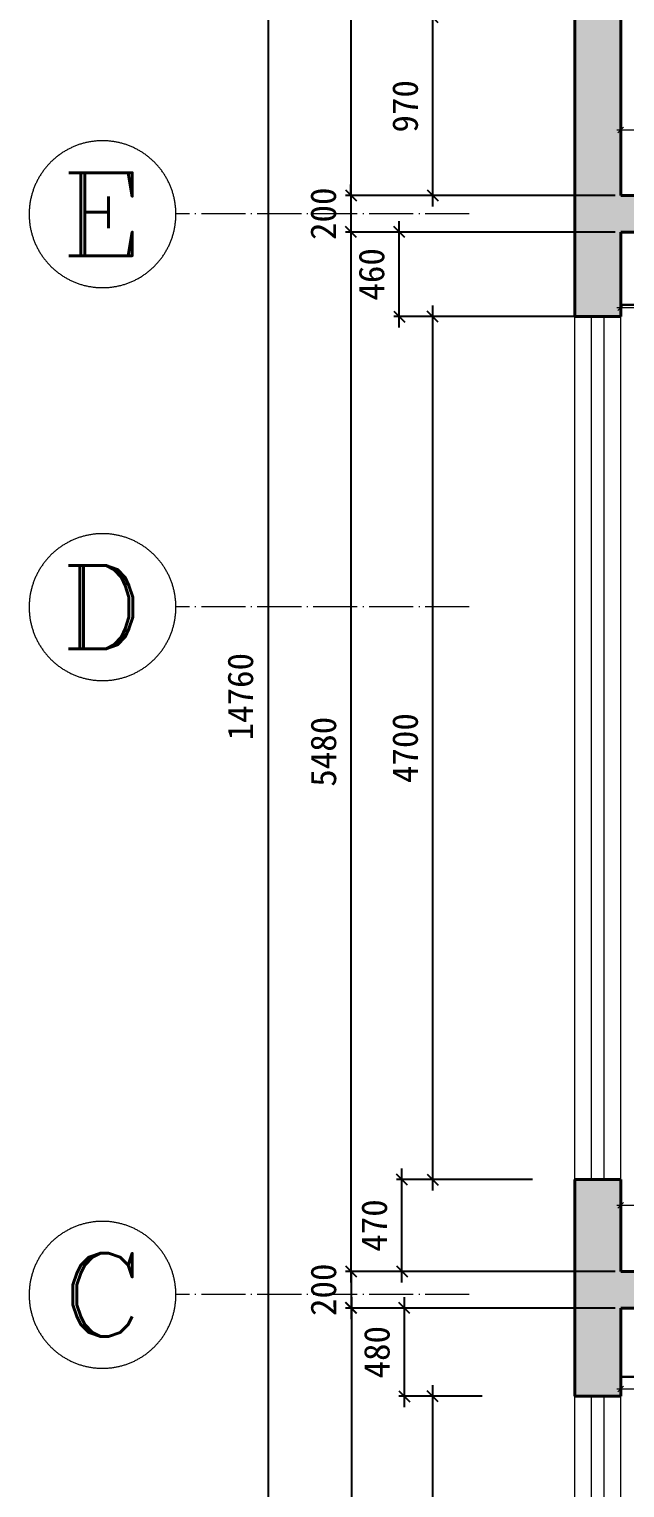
# Model space of a CAD drawing. Header units: millimetres. Extents: x -64529 to 3079702, y -28926 to 77119.
# Drawn here: x -38465 to -35217, y 5673 to 13617 of the extents above; entities that cross this region are included whole.
import ezdxf
from ezdxf.enums import TextEntityAlignment as Align

# ---------------------------------------------------------------- set-up
doc = ezdxf.new("R2010")
doc.units = ezdxf.units.MM
doc.header["$LTSCALE"] = 10
doc.linetypes.add('ACAD_ISO04W100', pattern=[30.5, 24, -3, 0.5, -3])
doc.layers.get('0').update_dxf_attribs({"color": 255})
doc.layers.get('Defpoints').update_dxf_attribs({"color": 255})
for name, color, linetype, lineweight in [('1强弱电插座尺寸', 5, 'Continuous', 0), ('1强电插座布置图', 1, 'Continuous', 30), ('1浅浅', 251, 'Continuous', 20), ('A__轴线', 3, 'ACAD_ISO04W100', 0)]:
    doc.layers.add(name, color=color, linetype=linetype, lineweight=lineweight)
doc.styles.add('_TCH_AXIS', font='COMPLEX', dxfattribs={"bigfont": 'GBCBIG'})
doc.styles.add('COMPLEX', font='COMPLEX')
doc.styles.get("Standard").update_dxf_attribs({"font": ''})
doc.styles.add('夏建东', font='', dxfattribs={"width": 0.85})
doc.styles.get('Standard').set_extended_font_data('SimSun')
doc.styles.get('夏建东').set_extended_font_data('SimSun')
doc.dimstyles.new('g', dxfattribs={"dimtxt": 100, "dimasz": 31, "dimexe": 21, "dimexo": 30, "dimgap": 31, "dimtad": 1, "dimtih": 1, "dimtoh": 1, "dimdec": 0, "dimrnd": 10, "dimdsep": 46, "dimtxsty": '夏建东', "dimblk": 'OBLIQUE', "dimcen": 2.5, "dimdle": 21, "dimclrd": 5, "dimclre": 5, "dimclrt": 5, "dimadec": 0, "dimazin": 0, "dimtfac": 1, "dimtdec": 0, "dimtmove": 2, "dimatfit": 3, "dimldrblk": 'DOT', "dimfxl": 300, "dimlwd": -1, "dimlwe": -1, "dimarcsym": 1})
doc.dimstyles.new('副本 外标注', dxfattribs={"dimtxt": 140, "dimasz": 60, "dimexe": 30, "dimexo": 30, "dimgap": 80, "dimtad": 1, "dimtoh": 1, "dimdec": 0, "dimtxsty": 'Standard', "dimblk": 'OBLIQUE', "dimcen": 2.5, "dimdle": 60, "dimclrd": 250, "dimclre": 250, "dimclrt": 44, "dimadec": 0, "dimazin": 0, "dimtfac": 1, "dimtdec": 0, "dimtix": 1, "dimtmove": 0, "dimatfit": 3, "dimldrblk": 'DOTSMALL', "dimfxl": 1, "dimtfill": 1, "dimarcsym": 0})

# ---------------------------------------------------------------- blocks, each defined once
blk = doc.blocks.new('_Oblique')
at = {"color": 0, "linetype": 'ByBlock', "lineweight": -2}
blk.add_line((-0.5, -0.5), (0.5, 0.5), dxfattribs=at)
blk = doc.blocks.new('*D601')
at = {"layer": '1浅浅', "color": 250, "lineweight": -2, "transparency": 16777216}
for p, q in [((-36264.5, 3011.5), (-36264.5, 6231.5)), ((-35994.5, 6171.5), (-36294.5, 6171.5)), ((-35994.5, 3071.5), (-36294.5, 3071.5))]:
    blk.add_line(p, q, dxfattribs=at)
at = {"layer": 'Defpoints', "color": 0, "lineweight": 30, "transparency": 16777216}
for p in [(-36264.5, 6171.5), (-35964.5, 6171.5), (-35964.5, 3071.5)]:
    blk.add_point(p, dxfattribs=at)
at = {"layer": '1浅浅', "color": 250, "lineweight": -2, "transparency": 16777216, "xscale": 60, "yscale": 60, "zscale": 60}
for p, rotation in [((-36264.5, 6171.5), 90), ((-36264.5, 3071.5), 270)]:
    blk.add_blockref('_Oblique', p, dxfattribs=dict(at, rotation=rotation))
at = {"layer": '1浅浅', "color": 44, "transparency": 16777216, "insert": (-36414.5, 4621.5), "char_height": 140, "attachment_point": 5, "rotation": 90, "bg_fill": 3, "box_fill_scale": 1.1, "bg_fill_color": 256, "bg_fill_true_color": 13158600, "bg_fill_transparency": 3955916}
blk.add_mtext('3100', dxfattribs=at)
blk = doc.blocks.new('_DotSmall')
at = {"color": 0, "linetype": 'ByBlock', "const_width": 0.5}
blk.add_lwpolyline([(-0.0625, 0, 1), (0.0625, 0, 1)], format="xyb", close=True, dxfattribs=at)
blk = doc.blocks.new('*D602')
at = {"layer": '1浅浅', "color": 250, "lineweight": -2, "transparency": 16777216}
for p, q in [((-36418.6, 6111.5), (-36418.6, 6711.5)), ((-35994.5, 6651.5), (-36448.6, 6651.5)), ((-35994.5, 6171.5), (-36448.6, 6171.5))]:
    blk.add_line(p, q, dxfattribs=at)
at = {"layer": 'Defpoints', "color": 0, "lineweight": 30, "transparency": 16777216}
for p in [(-36418.6, 6651.5), (-35964.5, 6651.5), (-35964.5, 6171.5)]:
    blk.add_point(p, dxfattribs=at)
at = {"layer": '1浅浅', "color": 250, "lineweight": -2, "transparency": 16777216, "xscale": 60, "yscale": 60, "zscale": 60}
for p, rotation in [((-36418.6, 6651.5), 90), ((-36418.6, 6171.5), 270)]:
    blk.add_blockref('_Oblique', p, dxfattribs=dict(at, rotation=rotation))
at = {"layer": '1浅浅', "color": 44, "transparency": 16777216, "insert": (-36568.6, 6411.5), "char_height": 140, "attachment_point": 5, "rotation": 90, "bg_fill": 3, "box_fill_scale": 1.1, "bg_fill_color": 256, "bg_fill_true_color": 13158600, "bg_fill_transparency": 3955916}
blk.add_mtext('480', dxfattribs=at)
blk = doc.blocks.new('*D603')
at = {"layer": '1浅浅', "color": 250, "lineweight": -2, "transparency": 16777216}
for p, q in [((-36264.5, 7291.5), (-36264.5, 12111.5)), ((-35994.5, 12051.5), (-36294.5, 12051.5)), ((-35994.5, 7351.5), (-36294.5, 7351.5))]:
    blk.add_line(p, q, dxfattribs=at)
at = {"layer": 'Defpoints', "color": 0, "lineweight": 30, "transparency": 16777216}
for p in [(-36264.5, 12051.5), (-35964.5, 12051.5), (-35964.5, 7351.5)]:
    blk.add_point(p, dxfattribs=at)
at = {"layer": '1浅浅', "color": 250, "lineweight": -2, "transparency": 16777216, "xscale": 60, "yscale": 60, "zscale": 60}
for p, rotation in [((-36264.5, 12051.5), 90), ((-36264.5, 7351.5), 270)]:
    blk.add_blockref('_Oblique', p, dxfattribs=dict(at, rotation=rotation))
at = {"layer": '1浅浅', "color": 44, "transparency": 16777216, "insert": (-36414.5, 9701.5), "char_height": 140, "attachment_point": 5, "rotation": 90, "bg_fill": 3, "box_fill_scale": 1.1, "bg_fill_color": 256, "bg_fill_true_color": 13158600, "bg_fill_transparency": 3955916}
blk.add_mtext('4700', dxfattribs=at)
blk = doc.blocks.new('*D604')
at = {"layer": '1浅浅', "color": 250, "lineweight": -2, "transparency": 16777216}
for p, q in [((-36447.5, 11991.5), (-36447.5, 12571.5)), ((-35270, 12511.5), (-36477.5, 12511.5)), ((-35270, 12051.5), (-36477.5, 12051.5))]:
    blk.add_line(p, q, dxfattribs=at)
at = {"layer": 'Defpoints', "color": 0, "lineweight": 30, "transparency": 16777216}
for p in [(-36447.5, 12511.5), (-35240, 12511.5), (-35240, 12051.5)]:
    blk.add_point(p, dxfattribs=at)
at = {"layer": '1浅浅', "color": 250, "lineweight": -2, "transparency": 16777216, "xscale": 60, "yscale": 60, "zscale": 60}
for p, rotation in [((-36447.5, 12511.5), 90), ((-36447.5, 12051.5), 270)]:
    blk.add_blockref('_Oblique', p, dxfattribs=dict(at, rotation=rotation))
at = {"layer": '1浅浅', "color": 44, "transparency": 16777216, "insert": (-36597.5, 12281.5), "char_height": 140, "attachment_point": 5, "rotation": 90, "bg_fill": 3, "box_fill_scale": 1.1, "bg_fill_color": 256, "bg_fill_true_color": 13158600, "bg_fill_transparency": 3955916}
blk.add_mtext('460', dxfattribs=at)
blk = doc.blocks.new('*D605')
at = {"layer": '1浅浅', "color": 250, "lineweight": -2, "transparency": 16777216}
for p, q in [((-35270, 13681.5), (-36294.5, 13681.5)), ((-36264.5, 12651.5), (-36264.5, 13741.5)), ((-35270, 12711.5), (-36294.5, 12711.5))]:
    blk.add_line(p, q, dxfattribs=at)
at = {"layer": 'Defpoints', "color": 0, "lineweight": 30, "transparency": 16777216}
for p in [(-36264.5, 13681.5), (-35240, 13681.5), (-35240, 12711.5)]:
    blk.add_point(p, dxfattribs=at)
at = {"layer": '1浅浅', "color": 250, "lineweight": -2, "transparency": 16777216, "xscale": 60, "yscale": 60, "zscale": 60}
for p, rotation in [((-36264.5, 13681.5), 90), ((-36264.5, 12711.5), 270)]:
    blk.add_blockref('_Oblique', p, dxfattribs=dict(at, rotation=rotation))
at = {"layer": '1浅浅', "color": 44, "transparency": 16777216, "insert": (-36414.5, 13196.5), "char_height": 140, "attachment_point": 5, "rotation": 90, "bg_fill": 3, "box_fill_scale": 1.1, "bg_fill_color": 256, "bg_fill_true_color": 13158600, "bg_fill_transparency": 16436960}
blk.add_mtext('970', dxfattribs=at)
blk = doc.blocks.new('*D608')
at = {"layer": '1浅浅', "color": 250, "lineweight": -2, "transparency": 16777216}
for p, q in [((-36432.6, 6791.5), (-36432.6, 7411.5)), ((-35721.4, 7351.5), (-36462.6, 7351.5)), ((-35811.7, 6851.5), (-36462.6, 6851.5))]:
    blk.add_line(p, q, dxfattribs=at)
at = {"layer": 'Defpoints', "color": 0, "lineweight": 30, "transparency": 16777216}
for p in [(-36432.6, 7351.5), (-35691.4, 7351.5), (-35781.7, 6851.5)]:
    blk.add_point(p, dxfattribs=at)
at = {"layer": '1浅浅', "color": 250, "lineweight": -2, "transparency": 16777216, "xscale": 60, "yscale": 60, "zscale": 60}
for p, rotation in [((-36432.6, 7351.5), 90), ((-36432.6, 6851.5), 270)]:
    blk.add_blockref('_Oblique', p, dxfattribs=dict(at, rotation=rotation))
at = {"layer": '1浅浅', "color": 44, "transparency": 16777216, "insert": (-36582.6, 7101.5), "char_height": 140, "attachment_point": 5, "rotation": 90, "bg_fill": 3, "box_fill_scale": 1.1, "bg_fill_color": 256, "bg_fill_true_color": 13158600, "bg_fill_transparency": 16435412}
blk.add_mtext('470', dxfattribs=at)
blk = doc.blocks.new('*D609')
at = {"layer": '1浅浅', "color": 250, "lineweight": -2, "transparency": 16777216}
for p, q in [((-36708.1, 6711.5), (-36708.1, 2531.5)), ((-35270, 6651.5), (-36738.1, 6651.5)), ((-35270, 2591.5), (-36738.1, 2591.5))]:
    blk.add_line(p, q, dxfattribs=at)
at = {"layer": 'Defpoints', "color": 0, "lineweight": 30, "transparency": 16777216}
for p in [(-35240, 6651.5), (-36708.1, 2591.5), (-35240, 2591.5)]:
    blk.add_point(p, dxfattribs=at)
at = {"layer": '1浅浅', "color": 250, "lineweight": -2, "transparency": 16777216, "xscale": 60, "yscale": 60, "zscale": 60}
for p, rotation in [((-36708.1, 6651.5), 90), ((-36708.1, 2591.5), 270)]:
    blk.add_blockref('_Oblique', p, dxfattribs=dict(at, rotation=rotation))
at = {"layer": '1浅浅', "color": 44, "transparency": 16777216, "insert": (-36858.1, 4621.5), "char_height": 140, "attachment_point": 5, "rotation": 90, "bg_fill": 3, "box_fill_scale": 1.1, "bg_fill_color": 256, "bg_fill_true_color": 13158600, "bg_fill_transparency": 10817548}
blk.add_mtext('4060', dxfattribs=at)
blk = doc.blocks.new('*D610')
at = {"layer": '1浅浅', "color": 250, "lineweight": -2, "transparency": 16777216}
for p, q in [((-36709.8, 6791.5), (-36709.8, 12571.5)), ((-35270, 12511.5), (-36739.8, 12511.5)), ((-35270, 6851.5), (-36739.8, 6851.5))]:
    blk.add_line(p, q, dxfattribs=at)
at = {"layer": 'Defpoints', "color": 0, "lineweight": 30, "transparency": 16777216}
for p in [(-36709.8, 12511.5), (-35240, 12511.5), (-35240, 6851.5)]:
    blk.add_point(p, dxfattribs=at)
at = {"layer": '1浅浅', "color": 250, "lineweight": -2, "transparency": 16777216, "xscale": 60, "yscale": 60, "zscale": 60}
for p, rotation in [((-36709.8, 12511.5), 90), ((-36709.8, 6851.5), 270)]:
    blk.add_blockref('_Oblique', p, dxfattribs=dict(at, rotation=rotation))
at = {"layer": '1浅浅', "color": 44, "transparency": 16777216, "insert": (-36859.8, 9681.5), "char_height": 140, "attachment_point": 5, "rotation": 90, "bg_fill": 3, "box_fill_scale": 1.1, "bg_fill_color": 256, "bg_fill_true_color": 13158600, "bg_fill_transparency": 16436444}
blk.add_mtext('5480', dxfattribs=at)
blk = doc.blocks.new('*D611')
at = {"layer": '1浅浅', "color": 250, "lineweight": -2, "transparency": 16777216}
for p, q in [((-36710.6, 17421.5), (-36710.6, 12651.5)), ((-35270, 17361.5), (-36740.6, 17361.5)), ((-35270, 12711.5), (-36740.6, 12711.5))]:
    blk.add_line(p, q, dxfattribs=at)
at = {"layer": 'Defpoints', "color": 0, "lineweight": 30, "transparency": 16777216}
for p in [(-35240, 17361.5), (-36710.6, 12711.5), (-35240, 12711.5)]:
    blk.add_point(p, dxfattribs=at)
at = {"layer": '1浅浅', "color": 250, "lineweight": -2, "transparency": 16777216, "xscale": 60, "yscale": 60, "zscale": 60}
for p, rotation in [((-36710.6, 17361.5), 90), ((-36710.6, 12711.5), 270)]:
    blk.add_blockref('_Oblique', p, dxfattribs=dict(at, rotation=rotation))
at = {"layer": '1浅浅', "color": 44, "transparency": 16777216, "insert": (-36860.6, 15036.5), "char_height": 140, "attachment_point": 5, "rotation": 90, "bg_fill": 3, "box_fill_scale": 1.1, "bg_fill_color": 256, "bg_fill_true_color": 13158600, "bg_fill_transparency": 10854780}
blk.add_mtext('4650', dxfattribs=at)
blk = doc.blocks.new('*D629')
at = {"layer": '1浅浅', "color": 250, "lineweight": -2, "transparency": 16777216}
for p, q in [((-35270, 12711.5), (-36740.6, 12711.5)), ((-36710.6, 12711.5), (-36710.6, 12771.5)), ((-36710.6, 12711.5), (-36710.6, 12511.5)), ((-35270, 12511.5), (-36740.6, 12511.5)), ((-36710.6, 12511.5), (-36710.6, 12451.5))]:
    blk.add_line(p, q, dxfattribs=at)
at = {"layer": 'Defpoints', "color": 0, "lineweight": 30, "transparency": 16777216}
for p in [(-35240, 12711.5), (-36710.6, 12511.5), (-35240, 12511.5)]:
    blk.add_point(p, dxfattribs=at)
at = {"layer": '1浅浅', "color": 250, "lineweight": -2, "transparency": 16777216, "xscale": 60, "yscale": 60, "zscale": 60}
for p, rotation in [((-36710.6, 12711.5), 270), ((-36710.6, 12511.5), 90)]:
    blk.add_blockref('_Oblique', p, dxfattribs=dict(at, rotation=rotation))
at = {"layer": '1浅浅', "color": 44, "transparency": 16777216, "insert": (-36860.6, 12611.5), "char_height": 140, "attachment_point": 5, "rotation": 90, "bg_fill": 3, "box_fill_scale": 1.1, "bg_fill_color": 256, "bg_fill_true_color": 13158600, "bg_fill_transparency": 3955916}
blk.add_mtext('200', dxfattribs=at)
blk = doc.blocks.new('*D630')
at = {"layer": '1浅浅', "color": 250, "lineweight": -2, "transparency": 16777216}
for p, q in [((-36709.8, 6851.5), (-36709.8, 6911.5)), ((-35270, 6851.5), (-36739.8, 6851.5)), ((-36709.8, 6851.5), (-36709.8, 6651.5)), ((-35270, 6651.5), (-36739.8, 6651.5)), ((-36709.8, 6651.5), (-36709.8, 6591.5))]:
    blk.add_line(p, q, dxfattribs=at)
at = {"layer": 'Defpoints', "color": 0, "lineweight": 30, "transparency": 16777216}
for p in [(-35240, 6851.5), (-36709.8, 6651.5), (-35240, 6651.5)]:
    blk.add_point(p, dxfattribs=at)
at = {"layer": '1浅浅', "color": 250, "lineweight": -2, "transparency": 16777216, "xscale": 60, "yscale": 60, "zscale": 60}
for p, rotation in [((-36709.8, 6851.5), 270), ((-36709.8, 6651.5), 90)]:
    blk.add_blockref('_Oblique', p, dxfattribs=dict(at, rotation=rotation))
at = {"layer": '1浅浅', "color": 44, "transparency": 16777216, "insert": (-36859.8, 6751.5), "char_height": 140, "attachment_point": 5, "rotation": 90, "bg_fill": 3, "box_fill_scale": 1.1, "bg_fill_color": 256, "bg_fill_true_color": 13158600, "bg_fill_transparency": 16435928}
blk.add_mtext('200', dxfattribs=at)
blk = doc.blocks.new('_AXISO')
blk.add_circle((0, 0), 0.5)
at = {"style": 'COMPLEX', "width": 1.041667}
blk.add_attdef('A', text='', height=0.56, rotation=360, dxfattribs=at).set_placement((0.74875, -0.28), (1.24875, -0.28), align=Align.FIT)
blk = doc.blocks.new('20180421.144813')
at = {"layer": 'A__轴线'}
for p, q in [((2398.8, 13317), (800, 13317)), ((2398.8, 11177), (800, 11177)), ((2398.8, 7432), (800, 7432))]:
    blk.add_line(p, q, dxfattribs=at)
ref = blk.add_blockref('_AXISO', (400, 13314.5), dxfattribs=dict(at, xscale=-800, yscale=800, zscale=800))
ref.add_attrib('A', 'E', dxfattribs={"color": 7, "height": 452.5, "style": '_TCH_AXIS', "width": 1.3125}).set_placement((173.7, 13088.2), (626.3, 13088.2), align=Align.FIT)
ref = blk.add_blockref('_AXISO', (400, 11174.5), dxfattribs=dict(at, xscale=-800, yscale=800, zscale=800))
ref.add_attrib('A', 'D', dxfattribs={"color": 7, "height": 452.5, "style": '_TCH_AXIS', "width": 1.235294}).set_placement((173.7, 10948.2), (626.3, 10948.2), align=Align.FIT)
ref = blk.add_blockref('_AXISO', (400, 7429.5), dxfattribs=dict(at, xscale=-800, yscale=800, zscale=800))
ref.add_attrib('A', 'C', dxfattribs={"color": 7, "height": 452.5, "style": '_TCH_AXIS', "width": 1.4}).set_placement((173.7, 7203.2), (626.3, 7203.2), align=Align.FIT)
blk = doc.blocks.new('*D643')
at = {"layer": '1浅浅', "color": 250, "lineweight": -2, "transparency": 16777216}
for p, q in [((-37162.4, 17421.5), (-37162.4, 2541.5)), ((-36339.5, 17361.5), (-37192.4, 17361.5)), ((-36339.5, 2601.5), (-37192.4, 2601.5))]:
    blk.add_line(p, q, dxfattribs=at)
at = {"layer": 'Defpoints', "color": 0, "lineweight": 30, "transparency": 16777216}
for p in [(-36309.5, 17361.5), (-37162.4, 2601.5), (-36309.5, 2601.5)]:
    blk.add_point(p, dxfattribs=at)
at = {"layer": '1浅浅', "color": 250, "lineweight": -2, "transparency": 16777216, "xscale": 60, "yscale": 60, "zscale": 60}
for p, rotation in [((-37162.4, 17361.5), 90), ((-37162.4, 2601.5), 270)]:
    blk.add_blockref('_Oblique', p, dxfattribs=dict(at, rotation=rotation))
at = {"layer": '1浅浅', "color": 44, "transparency": 16777216, "insert": (-37312.4, 9981.5), "char_height": 140, "attachment_point": 5, "rotation": 90, "bg_fill": 3, "box_fill_scale": 1.1, "bg_fill_color": 256, "bg_fill_true_color": 13158600, "bg_fill_transparency": 10849196}
blk.add_mtext('14760', dxfattribs=at)
blk = doc.blocks.new('*D647')
at = {"layer": '1强弱电插座尺寸', "color": 5, "transparency": 16777216}
for p, q in [((-35240, 6881.5), (-35240, 7232.5)), ((-34656.4, 6881.5), (-34656.4, 7232.5)), ((-35261, 7211.5), (-34635.4, 7211.5))]:
    blk.add_line(p, q, dxfattribs=at)
at = {"layer": 'Defpoints', "color": 0, "lineweight": 30, "transparency": 16777216}
for p in [(-34656.4, 7211.5), (-35240, 6851.5), (-34656.4, 6851.5)]:
    blk.add_point(p, dxfattribs=at)
at = {"layer": '1强弱电插座尺寸', "color": 5, "transparency": 16777216, "xscale": 31, "yscale": 31, "zscale": 31, "rotation": 180}
blk.add_blockref('_Oblique', (-35240, 7211.5), dxfattribs=at)
at = {"layer": '1强弱电插座尺寸', "color": 5, "transparency": 16777216, "xscale": 31, "yscale": 31, "zscale": 31}
blk.add_blockref('_Oblique', (-34656.4, 7211.5), dxfattribs=at)
at = {"layer": '1强弱电插座尺寸', "color": 5, "transparency": 16777216, "insert": (-34948.2, 7292.5), "char_height": 100, "attachment_point": 5, "style": '夏建东'}
blk.add_mtext('580', dxfattribs=at)
blk = doc.blocks.new('_Dot')
at = {"color": 0, "linetype": 'ByBlock', "lineweight": -2}
blk.add_line((-0.5, 0), (-1, 0), dxfattribs=at)
at = {"color": 0, "linetype": 'ByBlock', "const_width": 0.5}
blk.add_lwpolyline([(-0.25, 0, 1), (0.25, 0, 1)], format="xyb", close=True, dxfattribs=at)
blk = doc.blocks.new('*D677')
at = {"layer": '1强弱电插座尺寸', "color": 5, "transparency": 16777216}
for p, q in [((-35240, 12481.5), (-35240, 12079.5)), ((-34440, 12481.5), (-34440, 12079.5)), ((-35261, 12100.5), (-34419, 12100.5))]:
    blk.add_line(p, q, dxfattribs=at)
at = {"layer": 'Defpoints', "color": 0, "lineweight": 30, "transparency": 16777216}
for p in [(-35240, 12511.5), (-34440, 12511.5), (-34440, 12100.5)]:
    blk.add_point(p, dxfattribs=at)
at = {"layer": '1强弱电插座尺寸', "color": 5, "transparency": 16777216, "xscale": 31, "yscale": 31, "zscale": 31, "rotation": 180}
blk.add_blockref('_Oblique', (-35240, 12100.5), dxfattribs=at)
at = {"layer": '1强弱电插座尺寸', "color": 5, "transparency": 16777216, "xscale": 31, "yscale": 31, "zscale": 31}
blk.add_blockref('_Oblique', (-34440, 12100.5), dxfattribs=at)
at = {"layer": '1强弱电插座尺寸', "color": 5, "transparency": 16777216, "insert": (-34840, 12181.5), "char_height": 100, "attachment_point": 5, "style": '夏建东'}
blk.add_mtext('800', dxfattribs=at)
blk = doc.blocks.new('*D689')
at = {"layer": '1强弱电插座尺寸', "color": 5, "transparency": 16777216}
for p, q in [((-35240, 6621.5), (-35240, 6190.9)), ((-34787.5, 6621.5), (-34787.5, 6190.9)), ((-35261, 6211.9), (-34766.5, 6211.9))]:
    blk.add_line(p, q, dxfattribs=at)
at = {"layer": 'Defpoints', "color": 0, "lineweight": 30, "transparency": 16777216}
for p in [(-35240, 6651.5), (-34787.5, 6651.5), (-34787.5, 6211.9)]:
    blk.add_point(p, dxfattribs=at)
at = {"layer": '1强弱电插座尺寸', "color": 5, "transparency": 16777216, "xscale": 31, "yscale": 31, "zscale": 31, "rotation": 180}
blk.add_blockref('_Oblique', (-35240, 6211.9), dxfattribs=at)
at = {"layer": '1强弱电插座尺寸', "color": 5, "transparency": 16777216, "xscale": 31, "yscale": 31, "zscale": 31}
blk.add_blockref('_Oblique', (-34787.5, 6211.9), dxfattribs=at)
at = {"layer": '1强弱电插座尺寸', "color": 5, "transparency": 16777216, "insert": (-35013.7, 6292.9), "char_height": 100, "attachment_point": 5, "style": '夏建东'}
blk.add_mtext('450', dxfattribs=at)
blk = doc.blocks.new('*D696')
at = {"layer": '1强弱电插座尺寸', "color": 5, "transparency": 16777216}
for p, q in [((-34419, 13067.1), (-35261, 13067.1)), ((-35240, 12741.5), (-35240, 13088.1)), ((-34440, 12741.5), (-34440, 13088.1))]:
    blk.add_line(p, q, dxfattribs=at)
at = {"layer": 'Defpoints', "color": 0, "lineweight": 30, "transparency": 16777216}
for p in [(-35240, 13067.1), (-35240, 12711.5), (-34440, 12711.5)]:
    blk.add_point(p, dxfattribs=at)
at = {"layer": '1强弱电插座尺寸', "color": 5, "transparency": 16777216, "xscale": 31, "yscale": 31, "zscale": 31, "rotation": 180}
blk.add_blockref('_Oblique', (-35240, 13067.1), dxfattribs=at)
at = {"layer": '1强弱电插座尺寸', "color": 5, "transparency": 16777216, "xscale": 31, "yscale": 31, "zscale": 31}
blk.add_blockref('_Oblique', (-34440, 13067.1), dxfattribs=at)
at = {"layer": '1强弱电插座尺寸', "color": 5, "transparency": 16777216, "insert": (-34840, 13148.1), "char_height": 100, "attachment_point": 5, "style": '夏建东'}
blk.add_mtext('800', dxfattribs=at)
blk = doc.blocks.new('fhrhrthrthr')
at = {"layer": '1强电插座布置图', "linetype": 'ByBlock'}
h = blk.add_hatch(color=1, dxfattribs=at)
edge = h.paths.add_edge_path()
edge.add_ellipse((202250.2, 8955.8), major_axis=(-76.8, -76.8), ratio=1, start_angle=308.04278, end_angle=501.95722, ccw=False)
edge.add_line((202142.4, 8969), (202358, 8969))
at = {"layer": '1强电插座布置图', "color": 1}
for p, q in [((202142.4, 8969), (202358, 8969)), ((202114.5, 8846.9), (202377.9, 8846.9)), ((202204.9, 8857.1), (202204.9, 8857.1)), ((202250.2, 8724.2), (202250.2, 8868))]:
    blk.add_line(p, q, dxfattribs=at)
blk.add_ellipse((202250.2, 8955.8), major_axis=(0, 108.6), ratio=1, start_param=1.348329, end_param=4.934795, dxfattribs=at)

msp = doc.modelspace()

# ---------------------------------------------------------------- hatches: boundary and pattern name
at = {"layer": '1浅浅'}
h = msp.add_hatch(color=251, dxfattribs=at)
h.dxf.hatch_style = 1
h.paths.add_polyline_path([(-35490, 13681.5), (-35240, 13681.5), (-35240, 12051.5), (-35490, 12051.5)])
h = msp.add_hatch(color=251, dxfattribs=at)
h.dxf.hatch_style = 1
h.paths.add_polyline_path([(-35240, 12711.5), (-29470, 12711.5), (-29470, 12511.5), (-35240, 12511.5)])
h = msp.add_hatch(color=251, dxfattribs=at)
h.dxf.hatch_style = 1
h.paths.add_polyline_path([(-35490, 7351.5), (-35240, 7351.5), (-35240, 6171.5), (-35490, 6171.5)])
h = msp.add_hatch(color=251, dxfattribs=at)
h.dxf.hatch_style = 1
h.paths.add_polyline_path([(-35240, 6851.5), (-29470, 6851.5), (-29470, 6651.5), (-35240, 6651.5)])

# ---------------------------------------------------------------- linework, layer by layer
at = {"layer": '1浅浅', "color": 251, "lineweight": 40}
for p, q in [((-35490, 13681.5), (-35490, 12051.5)), ((-35240, 13681.5), (-35240, 12711.5)), ((-35240, 12711.5), (-29670, 12711.5)), ((-35240, 12511.5), (-29470, 12511.5)), ((-35240, 12511.5), (-35240, 12051.5)), ((-35490, 12051.5), (-35240, 12051.5)), ((-35490, 7351.5), (-35240, 7351.5)), ((-35490, 7351.5), (-35490, 6171.5)), ((-35240, 7351.5), (-35240, 6851.5)), ((-35240, 6851.5), (-29470, 6851.5)), ((-35240, 6651.5), (-29470, 6651.5)), ((-35240, 6651.5), (-35240, 6171.5)), ((-35490, 6171.5), (-35240, 6171.5))]:
    msp.add_line(p, q, dxfattribs=at)
at = {"layer": '1浅浅', "color": 251, "lineweight": 15}
for p, q in [((-35490, 7351.5), (-35490, 12051.5)), ((-35240, 7351.5), (-35240, 12051.5)), ((-35490, 3071.5), (-35490, 6171.5)), ((-35240, 3071.5), (-35240, 6171.5))]:
    msp.add_line(p, q, dxfattribs=at)
at = {"layer": '1浅浅', "color": 251, "lineweight": 0}
for p, q in [((-35400, 7351.5), (-35400, 12051.5)), ((-35330, 7351.5), (-35330, 12051.5)), ((-35400, 3071.5), (-35400, 6171.5)), ((-35330, 3071.5), (-35330, 6171.5))]:
    msp.add_line(p, q, dxfattribs=at)

# ---------------------------------------------------------------- dimensions: what is measured, and where the dimension line sits
at = {"layer": '1浅浅', "color": 251}
for base, p1, p2, picture, middle in [((-36264.5, 12051.5), (-35964.5, 7351.5), (-35964.5, 12051.5), '*D603', (-36414.5, 9701.5)), ((-36264.5, 6171.5), (-35964.5, 3071.5), (-35964.5, 6171.5), '*D601', (-36414.5, 4621.5))]:
    dim = msp.add_linear_dim(base=base, p1=p1, p2=p2, angle=270, dimstyle='副本 外标注', dxfattribs=at)
    dim.commit()
    dim.dimension.update_dxf_attribs({"geometry": picture, "text_midpoint": middle})

# ---------------------------------------------------------------- next in the draw order: dimensions: what is measured, and where the dimension line sits
dim = msp.add_linear_dim(base=(-36264.5, 13681.5), p1=(-35240, 12711.5), p2=(-35240, 13681.5), angle=270, dimstyle='副本 外标注', dxfattribs=at)
dim.commit()
dim.dimension.update_dxf_attribs({"geometry": '*D605', "text_midpoint": (-36414.5, 13196.5)})
for base, p1, p2, picture, middle in [((-36447.5, 12511.5), (-35240, 12051.5), (-35240, 12511.5), '*D604', (-36447.5, 12281.5)), ((-36418.6, 6651.5), (-35964.5, 6171.5), (-35964.5, 6651.5), '*D602', (-36418.6, 6411.5))]:
    dim = msp.add_linear_dim(base=base, p1=p1, p2=p2, angle=270, dimstyle='副本 外标注', dxfattribs=at)
    dim.commit()
    dim.dimension.update_dxf_attribs({"geometry": picture, "text_midpoint": middle, "dimtype": 160})
dim = msp.add_linear_dim(base=(-36432.6, 7351.5), p1=(-35781.7, 6851.5), p2=(-35691.4, 7351.5), angle=90, text='470', dimstyle='副本 外标注', dxfattribs=at)
dim.commit()
dim.dimension.update_dxf_attribs({"geometry": '*D608', "text_midpoint": (-36432.6, 7101.5), "dimtype": 160})

# ---------------------------------------------------------------- next in the draw order: dimensions: what is measured, and where the dimension line sits
for base, p1, p2, text, picture, middle in [((-36710.6, 12711.5), (-35240, 17361.5), (-35240, 12711.5), '4650', '*D611', (-36860.6, 15036.5)), ((-36709.8, 12511.5), (-35240, 6851.5), (-35240, 12511.5), '5480', '*D610', (-36859.8, 9681.5)), ((-36708.1, 2591.5), (-35240, 6651.5), (-35240, 2591.5), '4060', '*D609', (-36858.1, 4621.5))]:
    dim = msp.add_linear_dim(base=base, p1=p1, p2=p2, angle=90, text=text, dimstyle='副本 外标注', dxfattribs=at)
    dim.commit()
    dim.dimension.update_dxf_attribs({"geometry": picture, "text_midpoint": middle})

# ---------------------------------------------------------------- next in the draw order: block references
at = {"layer": '1强电插座布置图', "color": 7, "rotation": 270}
for p in [(-43964.2, 214364.9), (-43964.2, 208528.4)]:
    msp.add_blockref('fhrhrthrthr', p, dxfattribs=at)

# ---------------------------------------------------------------- next in the draw order: dimensions: what is measured, and where the dimension line sits
at = {"layer": '1浅浅', "color": 251}
for base, p1, p2, picture, middle in [((-36710.6, 12511.5), (-35240, 12711.5), (-35240, 12511.5), '*D629', (-36860.6, 12611.5)), ((-36709.8, 6651.5), (-35240, 6851.5), (-35240, 6651.5), '*D630', (-36859.8, 6751.5))]:
    dim = msp.add_linear_dim(base=base, p1=p1, p2=p2, angle=90, dimstyle='副本 外标注', dxfattribs=at)
    dim.commit()
    dim.dimension.update_dxf_attribs({"geometry": picture, "text_midpoint": middle})

# ---------------------------------------------------------------- next in the draw order: block references
msp.add_blockref('20180421.144813', (-38464.5, -705.5), dxfattribs=at)

# ---------------------------------------------------------------- next in the draw order: dimensions: what is measured, and where the dimension line sits
at = {"layer": '1强弱电插座尺寸', "color": 5}
for base, p1, p2, picture, middle in [((-35240, 13067.1), (-34440, 12711.5), (-35240, 12711.5), '*D696', (-34840, 13148.1)), ((-34440, 12100.5), (-35240, 12511.5), (-34440, 12511.5), '*D677', (-34840, 12181.5)), ((-34656.4, 7211.5), (-35240, 6851.5), (-34656.4, 6851.5), '*D647', (-34948.2, 7292.5)), ((-34787.4902, 6211.9337), (-35240.0022, 6651.5499), (-34787.4902, 6651.5499), '*D689', (-35013.7462, 6292.9337))]:
    dim = msp.add_linear_dim(base=base, p1=p1, p2=p2, dimstyle='g', dxfattribs=at)
    dim.commit()
    dim.dimension.update_dxf_attribs({"geometry": picture, "text_midpoint": middle})

# ---------------------------------------------------------------- next in the draw order: dimensions: what is measured, and where the dimension line sits
at = {"layer": '1浅浅', "color": 251}
dim = msp.add_linear_dim(base=(-37162.4, 2601.5), p1=(-36309.5, 17361.5), p2=(-36309.5, 2601.5), angle=90, dimstyle='副本 外标注', dxfattribs=at)
dim.commit()
dim.dimension.update_dxf_attribs({"geometry": '*D643', "text_midpoint": (-37312.4, 9981.5)})

doc.saveas('drawing.dxf')
